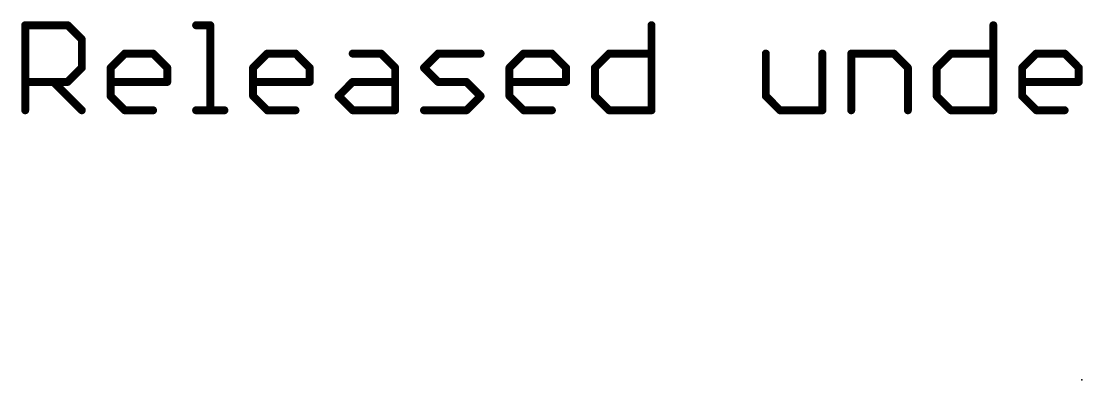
# Model space of a CAD drawing. Extents: x -31 to 86, y -14 to 53.
# Drawn here: x -21.46 to -1.13, y -13.08 to -6.22 of the extents above; entities that cross this region are included whole.
import ezdxf

# ---------------------------------------------------------------- set-up
doc = ezdxf.new("R2010")
doc.units = 0
doc.layers.add('23', color=53, linetype='CONTINUOUS')
doc.layers.add('51', color=53, linetype='CONTINUOUS')

msp = doc.modelspace()

# ---------------------------------------------------------------- linework, layer by layer
at = {"layer": '23'}
msp.add_point((-1.143, -13.081), dxfattribs=at)
at = {"layer": '51', "const_width": 0.1524}
for points in [[(-21.3868, -7.9248), (-21.3868, -6.2978)], [(-21.3868, -6.2978), (-20.5733, -6.2978)], [(-20.5733, -6.2978), (-20.3021, -6.569)], [(-18.1125, -6.2978), (-17.8413, -6.2978)], [(-17.8413, -6.2978), (-17.8413, -7.9248)], [(-9.3878, -6.2978), (-9.3878, -7.9248)], [(-2.8391, -6.2978), (-2.8391, -7.9248)], [(-20.3021, -6.569), (-20.3021, -7.1113)], [(-19.7496, -7.1113), (-19.4785, -6.8401)], [(-19.4785, -6.8401), (-18.9362, -6.8401)], [(-18.9362, -6.8401), (-18.665, -7.1113)], [(-17.0211, -7.1113), (-16.7499, -6.8401)], [(-16.7499, -6.8401), (-16.2076, -6.8401)], [(-16.2076, -6.8401), (-15.9364, -7.1113)], [(-15.1127, -6.8401), (-14.5704, -6.8401)], [(-14.5704, -6.8401), (-14.2992, -7.1113)], [(-13.7467, -7.1113), (-13.4756, -6.8401)], [(-13.4756, -6.8401), (-12.6621, -6.8401)], [(-12.1096, -7.1113), (-11.8384, -6.8401)], [(-11.8384, -6.8401), (-11.2961, -6.8401)], [(-11.2961, -6.8401), (-11.0249, -7.1113)], [(-10.4724, -7.1113), (-10.2013, -6.8401)], [(-10.2013, -6.8401), (-9.3878, -6.8401)], [(-7.1981, -6.8401), (-7.1981, -7.6536)], [(-6.1135, -7.9248), (-6.1135, -6.8401)], [(-5.561, -7.9248), (-5.561, -6.8401)], [(-5.561, -6.8401), (-4.7475, -6.8401)], [(-4.7475, -6.8401), (-4.4763, -7.1113)], [(-3.9238, -7.1113), (-3.6526, -6.8401)], [(-3.6526, -6.8401), (-2.8391, -6.8401)], [(-2.2866, -7.1113), (-2.0155, -6.8401)], [(-2.0155, -6.8401), (-1.4732, -6.8401)], [(-1.4732, -6.8401), (-1.202, -7.1113)], [(-20.3021, -7.1113), (-20.5733, -7.3825)], [(-19.7496, -7.6536), (-19.7496, -7.1113)], [(-18.665, -7.1113), (-18.665, -7.3825)], [(-17.0211, -7.6536), (-17.0211, -7.1113)], [(-15.9364, -7.1113), (-15.9364, -7.3825)], [(-14.2992, -7.1113), (-14.2992, -7.9248)], [(-13.4756, -7.3825), (-13.7467, -7.1113)], [(-12.1096, -7.6536), (-12.1096, -7.1113)], [(-11.0249, -7.1113), (-11.0249, -7.3825)], [(-10.4724, -7.6536), (-10.4724, -7.1113)], [(-4.4763, -7.1113), (-4.4763, -7.9248)], [(-3.9238, -7.6536), (-3.9238, -7.1113)], [(-2.2866, -7.6536), (-2.2866, -7.1113)], [(-1.202, -7.1113), (-1.202, -7.3825)], [(-20.5733, -7.3825), (-21.3868, -7.3825)], [(-20.8445, -7.3825), (-20.3021, -7.9248)], [(-18.665, -7.3825), (-19.7496, -7.3825)], [(-15.9364, -7.3825), (-17.0211, -7.3825)], [(-15.3839, -7.6536), (-15.1127, -7.3825)], [(-15.1127, -7.3825), (-14.2992, -7.3825)], [(-12.9332, -7.3825), (-13.4756, -7.3825)], [(-12.6621, -7.6536), (-12.9332, -7.3825)], [(-11.0249, -7.3825), (-12.1096, -7.3825)], [(-1.202, -7.3825), (-2.2866, -7.3825)], [(-19.4785, -7.9248), (-19.7496, -7.6536)], [(-16.7499, -7.9248), (-17.0211, -7.6536)], [(-15.1127, -7.9248), (-15.3839, -7.6536)], [(-12.9332, -7.9248), (-12.6621, -7.6536)], [(-11.8384, -7.9248), (-12.1096, -7.6536)], [(-10.2013, -7.9248), (-10.4724, -7.6536)], [(-7.1981, -7.6536), (-6.927, -7.9248)], [(-3.6526, -7.9248), (-3.9238, -7.6536)], [(-2.0155, -7.9248), (-2.2866, -7.6536)], [(-18.9362, -7.9248), (-19.4785, -7.9248)], [(-18.1125, -7.9248), (-17.5702, -7.9248)], [(-16.2076, -7.9248), (-16.7499, -7.9248)], [(-14.2992, -7.9248), (-15.1127, -7.9248)], [(-13.7467, -7.9248), (-12.9332, -7.9248)], [(-11.2961, -7.9248), (-11.8384, -7.9248)], [(-9.3878, -7.9248), (-10.2013, -7.9248)], [(-6.927, -7.9248), (-6.1135, -7.9248)], [(-2.8391, -7.9248), (-3.6526, -7.9248)], [(-1.4732, -7.9248), (-2.0155, -7.9248)]]:
    msp.add_lwpolyline(points, dxfattribs=at)
at = {"layer": '51', "const_width": 0.0762}
for points in [[(-21.3487, -6.2978, 1), (-21.4249, -6.2978)], [(-21.3868, -6.2597, 1), (-21.3868, -6.3359)], [(-20.5464, -6.2709, 1), (-20.6002, -6.3248)], [(-20.5733, -6.3359, 1), (-20.5733, -6.2597)], [(-18.1125, -6.2597, 1), (-18.1125, -6.3359)], [(-17.8032, -6.2978, 1), (-17.8794, -6.2978)], [(-17.8413, -6.3359, 1), (-17.8413, -6.2597)], [(-9.3497, -6.2978, 1), (-9.4259, -6.2978)], [(-2.801, -6.2978, 1), (-2.8772, -6.2978)], [(-20.264, -6.569, 1), (-20.3402, -6.569)], [(-20.3291, -6.5959, 1), (-20.2752, -6.542)], [(-19.4785, -6.802, 1), (-19.4785, -6.8782)], [(-19.4515, -6.8671, 1), (-19.5054, -6.8132)], [(-18.9092, -6.8132, 1), (-18.9631, -6.8671)], [(-18.9362, -6.8782, 1), (-18.9362, -6.802)], [(-16.7499, -6.802, 1), (-16.7499, -6.8782)], [(-16.7229, -6.8671, 1), (-16.7768, -6.8132)], [(-16.1806, -6.8132, 1), (-16.2345, -6.8671)], [(-16.2076, -6.8782, 1), (-16.2076, -6.802)], [(-15.1127, -6.802, 1), (-15.1127, -6.8782)], [(-14.5435, -6.8132, 1), (-14.5973, -6.8671)], [(-14.5704, -6.8782, 1), (-14.5704, -6.802)], [(-13.4756, -6.802, 1), (-13.4756, -6.8782)], [(-13.4486, -6.8671, 1), (-13.5025, -6.8132)], [(-12.6621, -6.8782, 1), (-12.6621, -6.802)], [(-11.8384, -6.802, 1), (-11.8384, -6.8782)], [(-11.8115, -6.8671, 1), (-11.8654, -6.8132)], [(-11.2691, -6.8132, 1), (-11.323, -6.8671)], [(-11.2961, -6.8782, 1), (-11.2961, -6.802)], [(-10.2013, -6.802, 1), (-10.2013, -6.8782)], [(-10.1743, -6.8671, 1), (-10.2282, -6.8132)], [(-9.3878, -6.8782, 1), (-9.3878, -6.802)], [(-7.16, -6.8401, 1), (-7.2362, -6.8401)], [(-6.0754, -6.8401, 1), (-6.1516, -6.8401)], [(-5.5229, -6.8401, 1), (-5.5991, -6.8401)], [(-5.561, -6.802, 1), (-5.561, -6.8782)], [(-4.7205, -6.8132, 1), (-4.7744, -6.8671)], [(-4.7475, -6.8782, 1), (-4.7475, -6.802)], [(-3.6526, -6.802, 1), (-3.6526, -6.8782)], [(-3.6257, -6.8671, 1), (-3.6796, -6.8132)], [(-2.8391, -6.8782, 1), (-2.8391, -6.802)], [(-2.0155, -6.802, 1), (-2.0155, -6.8782)], [(-1.9885, -6.8671, 1), (-2.0424, -6.8132)], [(-1.4462, -6.8132, 1), (-1.5001, -6.8671)], [(-1.4732, -6.8782, 1), (-1.4732, -6.802)], [(-20.3402, -7.1113, 1), (-20.264, -7.1113)], [(-20.2752, -7.1382, 1), (-20.3291, -7.0844)], [(-19.7115, -7.1113, 1), (-19.7877, -7.1113)], [(-19.7766, -7.0844, 1), (-19.7227, -7.1382)], [(-18.6269, -7.1113, 1), (-18.7031, -7.1113)], [(-18.6919, -7.1382, 1), (-18.638, -7.0844)], [(-16.983, -7.1113, 1), (-17.0592, -7.1113)], [(-17.048, -7.0844, 1), (-16.9941, -7.1382)], [(-15.8983, -7.1113, 1), (-15.9745, -7.1113)], [(-15.9633, -7.1382, 1), (-15.9094, -7.0844)], [(-14.2611, -7.1113, 1), (-14.3373, -7.1113)], [(-14.3262, -7.1382, 1), (-14.2723, -7.0844)], [(-13.7198, -7.0844, 1), (-13.7737, -7.1382)], [(-13.7737, -7.0844, 1), (-13.7198, -7.1382)], [(-12.0715, -7.1113, 1), (-12.1477, -7.1113)], [(-12.1365, -7.0844, 1), (-12.0826, -7.1382)], [(-10.9868, -7.1113, 1), (-11.063, -7.1113)], [(-11.0519, -7.1382, 1), (-10.998, -7.0844)], [(-10.4343, -7.1113, 1), (-10.5105, -7.1113)], [(-10.4994, -7.0844, 1), (-10.4455, -7.1382)], [(-4.4382, -7.1113, 1), (-4.5144, -7.1113)], [(-4.5032, -7.1382, 1), (-4.4494, -7.0844)], [(-3.8857, -7.1113, 1), (-3.9619, -7.1113)], [(-3.9507, -7.0844, 1), (-3.8969, -7.1382)], [(-2.2485, -7.1113, 1), (-2.3247, -7.1113)], [(-2.3136, -7.0844, 1), (-2.2597, -7.1382)], [(-1.1639, -7.1113, 1), (-1.2401, -7.1113)], [(-1.2289, -7.1382, 1), (-1.175, -7.0844)], [(-21.3868, -7.3444, 1), (-21.3868, -7.4206)], [(-20.8175, -7.3555, 1), (-20.8714, -7.4094)], [(-20.6002, -7.3555, 1), (-20.5464, -7.4094)], [(-20.5733, -7.4206, 1), (-20.5733, -7.3444)], [(-19.7496, -7.3444, 1), (-19.7496, -7.4206)], [(-18.665, -7.4206, 1), (-18.665, -7.3444)], [(-17.0211, -7.3444, 1), (-17.0211, -7.4206)], [(-15.9364, -7.4206, 1), (-15.9364, -7.3444)], [(-15.1127, -7.3444, 1), (-15.1127, -7.4206)], [(-15.0858, -7.4094, 1), (-15.1397, -7.3555)], [(-14.2992, -7.4206, 1), (-14.2992, -7.3444)], [(-13.4756, -7.3444, 1), (-13.4756, -7.4206)], [(-13.5025, -7.4094, 1), (-13.4486, -7.3555)], [(-12.9063, -7.3555, 1), (-12.9602, -7.4094)], [(-12.9332, -7.4206, 1), (-12.9332, -7.3444)], [(-12.1096, -7.3444, 1), (-12.1096, -7.4206)], [(-11.0249, -7.4206, 1), (-11.0249, -7.3444)], [(-2.2866, -7.3444, 1), (-2.2866, -7.4206)], [(-1.202, -7.4206, 1), (-1.202, -7.3444)], [(-18.7031, -7.3825, 1), (-18.6269, -7.3825)], [(-15.9745, -7.3825, 1), (-15.8983, -7.3825)], [(-11.063, -7.3825, 1), (-10.9868, -7.3825)], [(-1.2401, -7.3825, 1), (-1.1639, -7.3825)], [(-19.7227, -7.6267, 1), (-19.7766, -7.6806)], [(-19.7877, -7.6536, 1), (-19.7115, -7.6536)], [(-16.9941, -7.6267, 1), (-17.048, -7.6806)], [(-17.0592, -7.6536, 1), (-16.983, -7.6536)], [(-15.357, -7.6267, 1), (-15.4108, -7.6806)], [(-15.4108, -7.6267, 1), (-15.357, -7.6806)], [(-12.6351, -7.6806, 1), (-12.689, -7.6267)], [(-12.689, -7.6806, 1), (-12.6351, -7.6267)], [(-12.0826, -7.6267, 1), (-12.1365, -7.6806)], [(-12.1477, -7.6536, 1), (-12.0715, -7.6536)], [(-10.4455, -7.6267, 1), (-10.4994, -7.6806)], [(-10.5105, -7.6536, 1), (-10.4343, -7.6536)], [(-7.1712, -7.6267, 1), (-7.2251, -7.6806)], [(-7.2362, -7.6536, 1), (-7.16, -7.6536)], [(-3.8969, -7.6267, 1), (-3.9507, -7.6806)], [(-3.9619, -7.6536, 1), (-3.8857, -7.6536)], [(-2.2597, -7.6267, 1), (-2.3136, -7.6806)], [(-2.3247, -7.6536, 1), (-2.2485, -7.6536)], [(-21.4249, -7.9248, 1), (-21.3487, -7.9248)], [(-20.3291, -7.9517, 1), (-20.2752, -7.8979)], [(-19.4785, -7.8867, 1), (-19.4785, -7.9629)], [(-19.5054, -7.9517, 1), (-19.4515, -7.8979)], [(-18.9362, -7.9629, 1), (-18.9362, -7.8867)], [(-18.1125, -7.8867, 1), (-18.1125, -7.9629)], [(-17.8794, -7.9248, 1), (-17.8032, -7.9248)], [(-17.5702, -7.9629, 1), (-17.5702, -7.8867)], [(-16.7499, -7.8867, 1), (-16.7499, -7.9629)], [(-16.7768, -7.9517, 1), (-16.7229, -7.8979)], [(-16.2076, -7.9629, 1), (-16.2076, -7.8867)], [(-15.1127, -7.8867, 1), (-15.1127, -7.9629)], [(-15.1397, -7.9517, 1), (-15.0858, -7.8979)], [(-14.3373, -7.9248, 1), (-14.2611, -7.9248)], [(-14.2992, -7.9629, 1), (-14.2992, -7.8867)], [(-13.7467, -7.8867, 1), (-13.7467, -7.9629)], [(-12.9602, -7.8979, 1), (-12.9063, -7.9517)], [(-12.9332, -7.9629, 1), (-12.9332, -7.8867)], [(-11.8384, -7.8867, 1), (-11.8384, -7.9629)], [(-11.8654, -7.9517, 1), (-11.8115, -7.8979)], [(-11.2961, -7.9629, 1), (-11.2961, -7.8867)], [(-10.2013, -7.8867, 1), (-10.2013, -7.9629)], [(-10.2282, -7.9517, 1), (-10.1743, -7.8979)], [(-9.4259, -7.9248, 1), (-9.3497, -7.9248)], [(-9.3878, -7.9629, 1), (-9.3878, -7.8867)], [(-6.927, -7.8867, 1), (-6.927, -7.9629)], [(-6.9539, -7.9517, 1), (-6.9, -7.8979)], [(-6.1516, -7.9248, 1), (-6.0754, -7.9248)], [(-6.1135, -7.9629, 1), (-6.1135, -7.8867)], [(-5.5991, -7.9248, 1), (-5.5229, -7.9248)], [(-4.5144, -7.9248, 1), (-4.4382, -7.9248)], [(-3.6526, -7.8867, 1), (-3.6526, -7.9629)], [(-3.6796, -7.9517, 1), (-3.6257, -7.8979)], [(-2.8772, -7.9248, 1), (-2.801, -7.9248)], [(-2.8391, -7.9629, 1), (-2.8391, -7.8867)], [(-2.0155, -7.8867, 1), (-2.0155, -7.9629)], [(-2.0424, -7.9517, 1), (-1.9885, -7.8979)], [(-1.4732, -7.9629, 1), (-1.4732, -7.8867)]]:
    msp.add_lwpolyline(points, format="xyb", dxfattribs=at)

doc.saveas('drawing.dxf')
